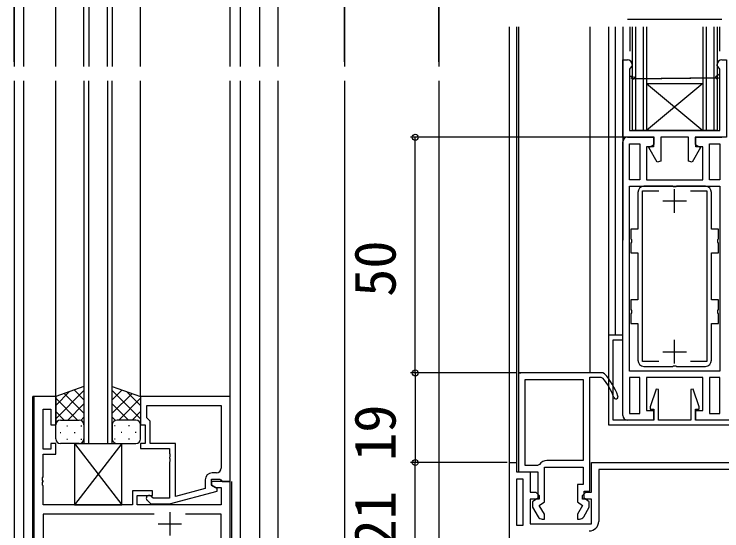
# Model space of a CAD drawing. Units: millimetres, scale not verified. Extents: x -525 to 525, y -782 to 777.
# Drawn here: x -396 to -246, y 287.7 to 397.3 of the extents above; entities that cross this region are included whole.
import ezdxf
from ezdxf.enums import TextEntityAlignment as Align

# ---------------------------------------------------------------- set-up
doc = ezdxf.new("R2010")
doc.units = ezdxf.units.MM
doc.header["$LTSCALE"] = 4
for name, color, linetype in [('0-2_YKK_11', 7, 'Continuous'), ('0-3_YKK_12', 2, 'Continuous'), ('0-4_YKK_13', 4, 'Continuous'), ('0-6_YKK_D', 6, 'Continuous')]:
    doc.layers.add(name, color=color, linetype=linetype)
doc.styles.add('ＭＳ ゴシック', font='')
doc.styles.get('ＭＳ ゴシック').set_extended_font_data('MS Gothic')

msp = doc.modelspace()

# ---------------------------------------------------------------- linework, layer by layer
at = {"layer": '0-2_YKK_11'}
for p, q in [((-264.623, 384.027), (-264.623, 384.027)), ((-265.212, 383.79), (-264.873, 383.594)), ((-266.998, 312.19), (-266.998, 370.19)), ((-255.998, 355.19), (-255.998, 360.19)), ((-258.498, 357.69), (-253.498, 357.69)), ((-255.998, 323.19), (-255.998, 328.19)), ((-258.498, 325.69), (-253.498, 325.69)), ((-353.128, 299.99), (-353.998, 299.99)), ((-362.998, 291.69), (-362.998, 286.69)), ((-365.498, 289.19), (-360.498, 289.19))]:
    msp.add_line(p, q, dxfattribs=at)
for points in [[(-245.998, 387.59), (-244.998, 387.59), (-244.998, 371.19), (-251.648, 371.19), (-251.648, 369.637), (-250.527, 368.99), (-252.307, 365.908), (-253.048, 366.106), (-253.048, 371.19), (-258.948, 371.19), (-258.948, 366.106), (-259.689, 365.908), (-261.469, 368.99), (-260.348, 369.637), (-260.348, 371.19), (-266.998, 371.19), (-266.998, 387.59), (-265.998, 387.59)], [(-265.598, 372.59), (-246.398, 372.59), (-246.398, 383.79), (-246.398, 384.59), (-246.398, 385.615), (-246.773, 386.099), (-246.998, 386.39), (-246.998, 386.59)], [(-264.998, 386.59), (-264.998, 386.39), (-265.223, 386.099), (-265.598, 385.615), (-265.598, 384.59), (-265.598, 383.79), (-265.598, 372.59)], [(-246.398, 384.59), (-247.373, 384.027), (-247.123, 383.594), (-246.784, 383.79), (-246.784, 383.79)], [(-264.873, 383.594), (-265.212, 383.79), (-265.212, 383.79)], [(-246.784, 383.79), (-264.873, 383.594), (-246.398, 383.79)], [(-265.998, 371.19), (-260.498, 371.19), (-260.498, 369.19), (-261.998, 369.19), (-261.998, 362.19), (-249.998, 362.19), (-249.998, 369.19), (-251.498, 369.19), (-251.498, 371.19), (-245.998, 371.19)], [(-249.498, 360.79), (-255.54, 360.79), (-255.723, 360.67), (-256.273, 360.67), (-256.456, 360.79), (-262.498, 360.79)], [(-263.798, 359.49), (-263.798, 351.69), (-265.298, 351.69), (-265.298, 349.648), (-265.178, 349.465), (-265.178, 348.915), (-265.298, 348.732), (-265.298, 346.69), (-263.798, 346.69), (-263.798, 336.69), (-265.298, 336.69), (-265.298, 334.648), (-265.178, 334.465), (-265.178, 333.915), (-265.298, 333.732), (-265.298, 331.69), (-263.798, 331.69), (-263.798, 323.89)], [(-259.334, 323.59), (-262.798, 323.59), (-262.798, 359.79), (-259.334, 359.79)], [(-252.662, 359.79), (-249.198, 359.79), (-249.198, 323.59), (-252.662, 323.59)], [(-248.198, 336.69), (-248.198, 346.69), (-246.698, 346.69), (-246.698, 348.732), (-246.818, 348.915), (-246.818, 349.465), (-246.698, 349.648), (-246.698, 351.69), (-248.198, 351.69), (-248.198, 359.49)], [(-248.198, 323.89), (-248.198, 331.69), (-246.698, 331.69), (-246.698, 333.732), (-246.818, 333.915), (-246.818, 334.465), (-246.698, 334.648), (-246.698, 336.69), (-248.198, 336.69)], [(-242.998, 311.19), (-251.598, 311.19), (-251.598, 313.49), (-250.798, 313.49), (-250.798, 313.99), (-252.098, 317.728), (-252.598, 317.643), (-252.598, 311.19), (-259.398, 311.19), (-259.398, 317.643), (-259.898, 317.728), (-261.198, 313.99), (-261.198, 313.49), (-260.398, 313.49), (-260.398, 311.19), (-268.998, 311.19), (-268.998, 328.19), (-266.998, 328.19), (-266.998, 329.19), (-269.998, 329.19), (-269.998, 310.19), (-241.998, 310.19)], [(-262.498, 322.59), (-256.456, 322.59), (-256.273, 322.71), (-255.723, 322.71), (-255.54, 322.59), (-249.498, 322.59)], [(-270.846, 321.021), (-271.221, 321.19), (-289.098, 321.19), (-289.098, 300.19), (-284.998, 300.19), (-284.998, 294.59), (-286.098, 293.82), (-286.098, 292.727), (-284.922, 290.69)], [(-287.698, 301.59), (-287.698, 319.79), (-275.398, 319.79), (-275.398, 302.59), (-283.098, 302.59)], [(-273.998, 296.09), (-273.998, 320.29), (-271.636, 320.29), (-271.251, 320.109)], [(-245.998, 311.19), (-251.498, 311.19), (-251.498, 313.19), (-249.998, 313.19), (-249.998, 320.19), (-261.998, 320.19), (-261.998, 313.19), (-260.498, 313.19), (-260.498, 311.19), (-265.998, 311.19)], [(-391.798, 316.19), (-391.798, 251.19)], [(-387.198, 310.19), (-387.198, 316.19), (-391.798, 316.19)], [(-350.198, 316.19), (-369.198, 316.19), (-369.198, 310.19), (-368.198, 310.19), (-368.198, 306.19), (-369.198, 306.19), (-369.198, 305.19), (-363.098, 305.19), (-363.098, 304.148), (-362.978, 303.965), (-362.978, 303.415), (-363.098, 303.232), (-363.098, 303.148), (-362.978, 302.965), (-362.978, 302.415), (-363.098, 302.232), (-363.098, 294.59), (-366.549, 294.59), (-366.974, 295.014)], [(-367.822, 294.166), (-367.046, 293.39), (-363.101, 293.39), (-352.998, 296.097), (-352.998, 296.697), (-354.198, 297.39), (-354.198, 298.69), (-352.398, 298.69), (-352.198, 298.49), (-351.898, 298.19), (-350.198, 298.19), (-350.198, 316.19)], [(-367.898, 314.26), (-352.128, 314.26), (-352.128, 300.99)], [(-355.498, 298.49), (-355.498, 296.669), (-361.798, 294.981), (-361.798, 306.19), (-367.198, 306.19), (-367.198, 310.99), (-367.698, 311.49), (-367.898, 311.69), (-367.898, 314.26)], [(-350.198, 279.19), (-350.198, 298.19), (-354.198, 298.19), (-354.198, 297.39), (-353.332, 296.89), (-352.128, 296.89), (-352.128, 293.19), (-369.898, 293.19), (-369.898, 295.19), (-366.698, 295.19), (-366.698, 296.19), (-370.898, 296.19), (-370.898, 293.19), (-389.868, 293.19), (-389.868, 297.232), (-389.988, 297.415), (-389.988, 297.965), (-389.868, 298.148), (-389.868, 298.232), (-389.988, 298.415), (-389.988, 298.965), (-389.868, 299.148), (-389.868, 303.99), (-387.198, 303.99), (-387.198, 306.19), (-388.198, 306.19), (-388.198, 304.99), (-389.868, 304.99), (-389.868, 313.49), (-388.198, 313.49), (-388.198, 310.19), (-387.198, 310.19)], [(-290.998, 282.19), (-290.998, 302.19), (-289.498, 302.19), (-289.498, 300.19), (-286.598, 300.19), (-286.598, 295.89), (-285.398, 295.89), (-284.698, 295.19), (-284.698, 294.39), (-286.598, 294.39), (-286.598, 289.19), (-273.598, 289.19), (-273.598, 294.39), (-275.498, 294.39), (-275.498, 295.19), (-274.798, 295.89), (-273.598, 295.89), (-273.598, 302.19), (-240.998, 302.19), (-240.998, 282.19)], [(-284.641, 301.798), (-285.047, 301.59), (-287.698, 301.59)], [(-289.498, 282.69), (-242.498, 282.69), (-242.498, 300.69), (-272.098, 300.69), (-272.098, 295.89), (-272.098, 289.69)], [(-284.056, 290.19), (-283.598, 290.19), (-283.598, 291.197), (-284.693, 293.094), (-283.598, 293.861), (-283.598, 301.19), (-275.398, 301.19), (-275.398, 297.49), (-276.598, 297.49), (-276.598, 293.861), (-275.503, 293.094), (-276.598, 291.197), (-276.598, 290.19), (-276.14, 290.19)], [(-275.274, 290.69), (-274.098, 292.727), (-274.098, 293.82), (-275.198, 294.59), (-275.198, 296.09), (-273.998, 296.09)], [(-366.348, 291.26), (-389.868, 291.26), (-389.868, 278.12), (-386.348, 278.12)], [(-379.647, 278.12), (-372.168, 278.12), (-371.598, 278.69), (-356.998, 278.69), (-356.428, 278.12), (-352.128, 278.12), (-352.128, 291.26), (-359.647, 291.26)]]:
    msp.add_lwpolyline(points, dxfattribs=at)
for points in [[(-263.398, 369.79), (-263.398, 362.19), (-265.598, 362.19), (-265.598, 369.79)], [(-246.398, 369.79), (-246.398, 362.19), (-248.598, 362.19), (-248.598, 369.79)], [(-246.398, 360.79), (-246.398, 321.59), (-265.598, 321.59), (-265.598, 360.79)], [(-263.398, 312.59), (-263.398, 320.19), (-265.598, 320.19), (-265.598, 312.59)], [(-246.398, 312.59), (-246.398, 320.19), (-248.598, 320.19), (-248.598, 312.59)], [(-289.498, 298.69), (-289.498, 288.89), (-288.098, 288.89), (-288.098, 298.69)]]:
    msp.add_lwpolyline(points, close=True, dxfattribs=at)
for centre, radius, start, end in [((-265.998, 386.59), 1, 0.00001, 89.99999), ((-245.998, 386.59), 1, 90.00001, 179.99999), ((-265.235, 383.692), 0.376, 344.87674, 164.87676), ((-264.748, 383.81), 0.25, 240.00006, 60.00008), ((-265.998, 370.19), 1, 90.00001, 179.99999), ((-262.498, 359.49), 1.3, 90.00001, 179.99999), ((-249.498, 359.49), 1.3, 0.00001, 89.99999), ((-262.498, 323.89), 1.3, 180.00001, 269.99999), ((-249.498, 323.89), 1.3, 270.00001, 359.99999), ((-282.097, 311.1), 15, 20.2666, 41.4049), ((-282.097, 311.1), 14.1, 20.26659, 39.71484), ((-268.448, 316.14), 0.45, 200.26659, 20.26661), ((-265.998, 312.19), 1, 180.00001, 269.99999), ((-283.098, 300.69), 1.9, 90.00001, 144.31469), ((-353.128, 300.99), 1, 270.00001, 359.99999), ((-353.998, 298.49), 1.5, 90.00001, 179.99999), ((-367.398, 294.59), 0.6, 44.99999, 225.00001), ((-284.056, 291.19), 1, 209.99998, 270), ((-276.14, 291.19), 1, 270, 330.00002), ((-274.098, 289.69), 2, 270.00001, 359.99999)]:
    msp.add_arc(centre, radius, start, end, dxfattribs=at)
at = {"layer": '0-3_YKK_12'}
for p, q in [((-325.998, 541.19), (-325.998, 386.19)), ((-305.998, 511.19), (-305.998, 386.19)), ((-395.998, 508.862), (-395.998, 386.19)), ((-393.998, 505.19), (-393.998, 386.19)), ((-343.998, 486.19), (-343.998, 386.19)), ((-340.098, 486.19), (-340.098, 386.19)), ((-380.198, 463.191), (-380.198, 386.19)), ((-376.198, 386.19), (-376.198, 463.191)), ((-387.198, 386.19), (-387.198, 453.19)), ((-369.198, 386.19), (-369.198, 453.69)), ((-350.198, 386.19), (-350.198, 453.19)), ((-245.998, 396.19), (-265.998, 396.19)), ((-290.998, 301.69), (-290.998, 394.597)), ((-289.498, 394.597), (-289.498, 301.69)), ((-273.998, 394.597), (-273.998, 321.19)), ((-269.998, 394.597), (-269.998, 328.89)), ((-268.599, 394.597), (-268.6, 329.19)), ((-266.997, 394.597), (-266.999, 349.34)), ((-265.498, 394.597), (-265.498, 389.456)), ((-264.998, 394.597), (-264.998, 372.59)), ((-264.298, 394.597), (-264.298, 372.59)), ((-262.698, 394.597), (-262.698, 372.59)), ((-261.998, 394.597), (-261.998, 372.59)), ((-249.998, 394.597), (-249.998, 372.59)), ((-249.298, 394.597), (-249.298, 372.59)), ((-247.698, 394.597), (-247.698, 372.59)), ((-246.998, 394.597), (-246.998, 372.59)), ((-246.498, 394.597), (-246.498, 389.456)), ((-395.998, 383.19), (-395.998, 226.19)), ((-393.998, 383.19), (-393.998, 251.19)), ((-387.198, 316.19), (-387.198, 383.19)), ((-380.198, 306.189), (-380.198, 383.19)), ((-376.198, 383.19), (-376.198, 306.189)), ((-369.198, 316.19), (-369.198, 383.19)), ((-350.198, 315.89), (-350.198, 383.19)), ((-343.998, 383.19), (-343.998, 279.19)), ((-340.098, 383.19), (-340.098, 279.19)), ((-325.998, 383.19), (-325.998, 280.89)), ((-305.998, 383.19), (-305.998, 280.89)), ((-261.998, 382.59), (-249.998, 372.59)), ((-246.998, 372.59), (-264.998, 372.59)), ((-392.068, 251.19), (-392.068, 316.19)), ((-387.198, 316.19), (-392.068, 316.19)), ((-349.928, 298.19), (-349.928, 279.191))]:
    msp.add_line(p, q, dxfattribs=at)
for points in [[(-347.998, 386.19), (-347.998, 492.19), (-351.697, 492.19)], [(-381.198, 386.19), (-381.198, 463.191), (-375.198, 463.191), (-375.198, 386.19)], [(-289.098, 394.597), (-289.098, 321.19), (-288.598, 321.19)], [(-381.198, 383.19), (-381.198, 306.189), (-375.198, 306.189), (-375.198, 383.19)], [(-351.697, 274.19), (-347.998, 274.19), (-347.998, 383.19)], [(-261.998, 382.59), (-249.998, 382.59), (-261.998, 372.59)]]:
    msp.add_lwpolyline(points, dxfattribs=at)
at = {"layer": '0-4_YKK_13'}
for p, q in [((-381.198, 318.333), (-381.198, 310.19)), ((-375.198, 310.19), (-375.198, 318.333)), ((-387.198, 311.458), (-381.198, 317.458)), ((-387.198, 314.286), (-384.237, 317.247)), ((-381.198, 312.638), (-385.394, 316.834)), ((-381.198, 315.467), (-383.309, 317.578)), ((-375.198, 315.467), (-373.086, 317.578)), ((-369.198, 311.458), (-375.198, 317.458)), ((-375.198, 312.638), (-371.002, 316.834)), ((-369.198, 314.286), (-372.159, 317.247)), ((-382.577, 311.19), (-387.198, 315.81)), ((-373.818, 311.19), (-369.198, 315.81)), ((-384.638, 311.19), (-381.198, 314.63)), ((-371.758, 311.19), (-375.198, 314.63)), ((-385.406, 311.19), (-387.198, 312.982)), ((-370.99, 311.19), (-369.198, 312.982)), ((-386.198, 311.19), (-382.598, 311.19)), ((-385.798, 311.19), (-382.198, 311.19)), ((-381.866, 311.133), (-381.198, 311.801)), ((-374.53, 311.133), (-375.198, 311.801)), ((-370.598, 311.19), (-374.198, 311.19)), ((-370.198, 311.19), (-373.798, 311.19)), ((-387.198, 307.19), (-387.198, 310.19)), ((-384.863, 309.968), (-384.663, 309.968)), ((-381.833, 309.968), (-381.633, 309.968)), ((-381.198, 310.19), (-381.198, 307.19)), ((-375.198, 310.19), (-375.198, 307.19)), ((-374.563, 309.968), (-374.763, 309.968)), ((-371.533, 309.968), (-371.733, 309.968)), ((-369.198, 307.19), (-369.198, 310.19)), ((-386.278, 308.553), (-386.078, 308.553)), ((-383.248, 308.553), (-383.048, 308.553)), ((-373.148, 308.553), (-373.348, 308.553)), ((-370.118, 308.553), (-370.318, 308.553)), ((-382.198, 306.19), (-386.198, 306.19)), ((-384.863, 307.138), (-384.663, 307.138)), ((-373.198, 306.19), (-383.198, 293.19)), ((-383.198, 306.19), (-373.198, 293.19)), ((-383.198, 306.19), (-373.198, 306.19)), ((-383.198, 306.19), (-383.198, 293.19)), ((-381.833, 307.138), (-381.633, 307.138)), ((-374.563, 307.138), (-374.763, 307.138)), ((-374.198, 306.19), (-370.198, 306.19)), ((-371.533, 307.138), (-371.733, 307.138))]:
    msp.add_line(p, q, dxfattribs=at)
for points in [[(-381.198, 318.333), (-387.198, 316.19), (-387.198, 310.19)], [(-375.198, 318.333), (-369.198, 316.19), (-369.198, 310.19)], [(-383.198, 293.19), (-373.198, 293.19), (-373.198, 306.19)]]:
    msp.add_lwpolyline(points, dxfattribs=at)
for centre, start, end in [((-386.198, 310.19), 90, 180), ((-386.198, 310.19), 90, 180), ((-382.198, 310.19), 360, 90), ((-382.198, 310.19), 360, 90), ((-374.198, 310.19), 90, 180), ((-374.198, 310.19), 90, 180), ((-370.198, 310.19), 360, 90), ((-370.198, 310.19), 360, 90), ((-386.198, 307.19), 180, 270), ((-382.198, 307.19), 270, 360), ((-374.198, 307.19), 180, 270), ((-370.198, 307.19), 270, 360)]:
    msp.add_arc(centre, 1, start, end, dxfattribs=at)
at = {"layer": '0-6_YKK_D'}
for p, q in [((-395.998, 387.19), (-395.998, 401.19)), ((-325.998, 387.19), (-325.998, 401.19)), ((-325.998, 387.19), (-325.998, 401.19)), ((-305.998, 387.19), (-305.998, 401.19)), ((-266.998, 371.19), (-311.998, 371.19)), ((-310.998, 321.19), (-310.998, 371.19)), ((-289.598, 321.19), (-311.998, 321.19)), ((-289.598, 321.19), (-311.998, 321.19)), ((-310.998, 321.19), (-310.998, 302.19)), ((-291.498, 302.19), (-311.998, 302.19)), ((-291.498, 302.19), (-311.998, 302.19)), ((-310.998, 281.19), (-310.998, 302.19))]:
    msp.add_line(p, q, dxfattribs=at)
for centre in [(-310.998, 371.19), (-310.998, 321.19), (-310.998, 321.19), (-310.998, 302.19), (-310.998, 302.19)]:
    msp.add_circle(centre, 0.637, dxfattribs=at)

# ---------------------------------------------------------------- texts
at = {"layer": '0-6_YKK_D', "style": 'ＭＳ ゴシック'}
for s, p in [('50', (-312.498, 337.326)), ('19', (-312.498, 302.519)), ('21', (-312.498, 284.156))]:
    msp.add_text(s, height=8.798, rotation=90, dxfattribs=at).set_placement(p, align=Align.BOTTOM_LEFT)

doc.saveas('drawing.dxf')
